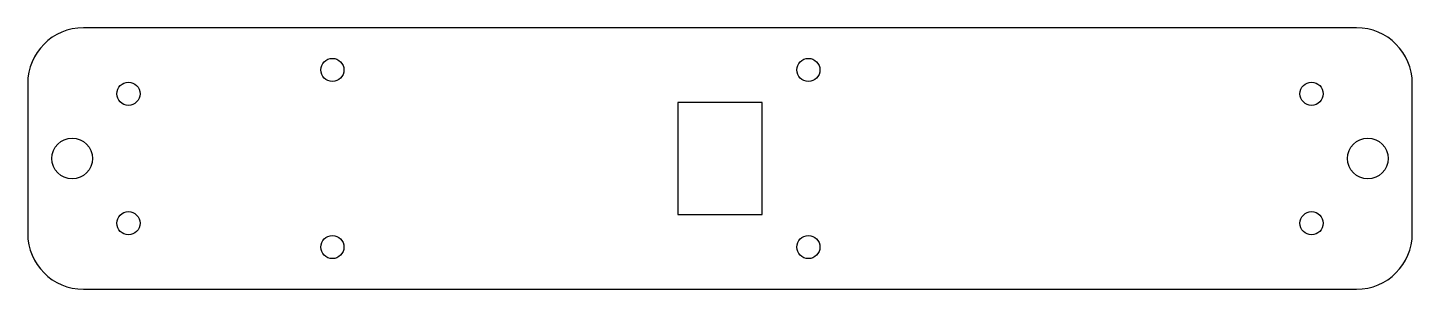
# Model space of a CAD drawing. Header units: millimetres. Extents: x -14 to 88, y -10 to 10.
import ezdxf

# ---------------------------------------------------------------- set-up
doc = ezdxf.new("R2010")
doc.units = ezdxf.units.MM

msp = doc.modelspace()

# ---------------------------------------------------------------- linework, layer by layer
at = {"color": 7, "linetype": 'Continuous', "lineweight": 25}
for p, q in [((83.55, 9.6), (-10.05, 9.6)), ((-14.15, 5.5), (-14.15, -5.5)), ((87.65, -5.5), (87.65, 5.5)), ((39.85, 4.1), (33.65, 4.1)), ((33.65, 4.1), (33.65, -4.1)), ((39.85, -4.1), (39.85, 4.1)), ((33.65, -4.1), (39.85, -4.1)), ((-10.05, -9.6), (83.55, -9.6))]:
    msp.add_line(p, q, dxfattribs=at)
for centre, radius in [((8.25, 6.5), 0.85), ((43.25, 6.5), 0.85), ((-6.74, 4.75), 0.85), ((80.24, 4.75), 0.85), ((-10.88, 0), 1.5), ((84.38, 0), 1.5), ((-6.74, -4.75), 0.85), ((80.24, -4.75), 0.85), ((8.25, -6.5), 0.85), ((43.25, -6.5), 0.85)]:
    msp.add_circle(centre, radius, dxfattribs=at)
for centre, start, end in [((-10.05, 5.5), 90, 180), ((83.55, 5.5), 0, 90), ((-10.05, -5.5), 180, 270), ((83.55, -5.5), 270, 0)]:
    msp.add_arc(centre, 4.1, start, end, dxfattribs=at)

doc.saveas('drawing.dxf')
